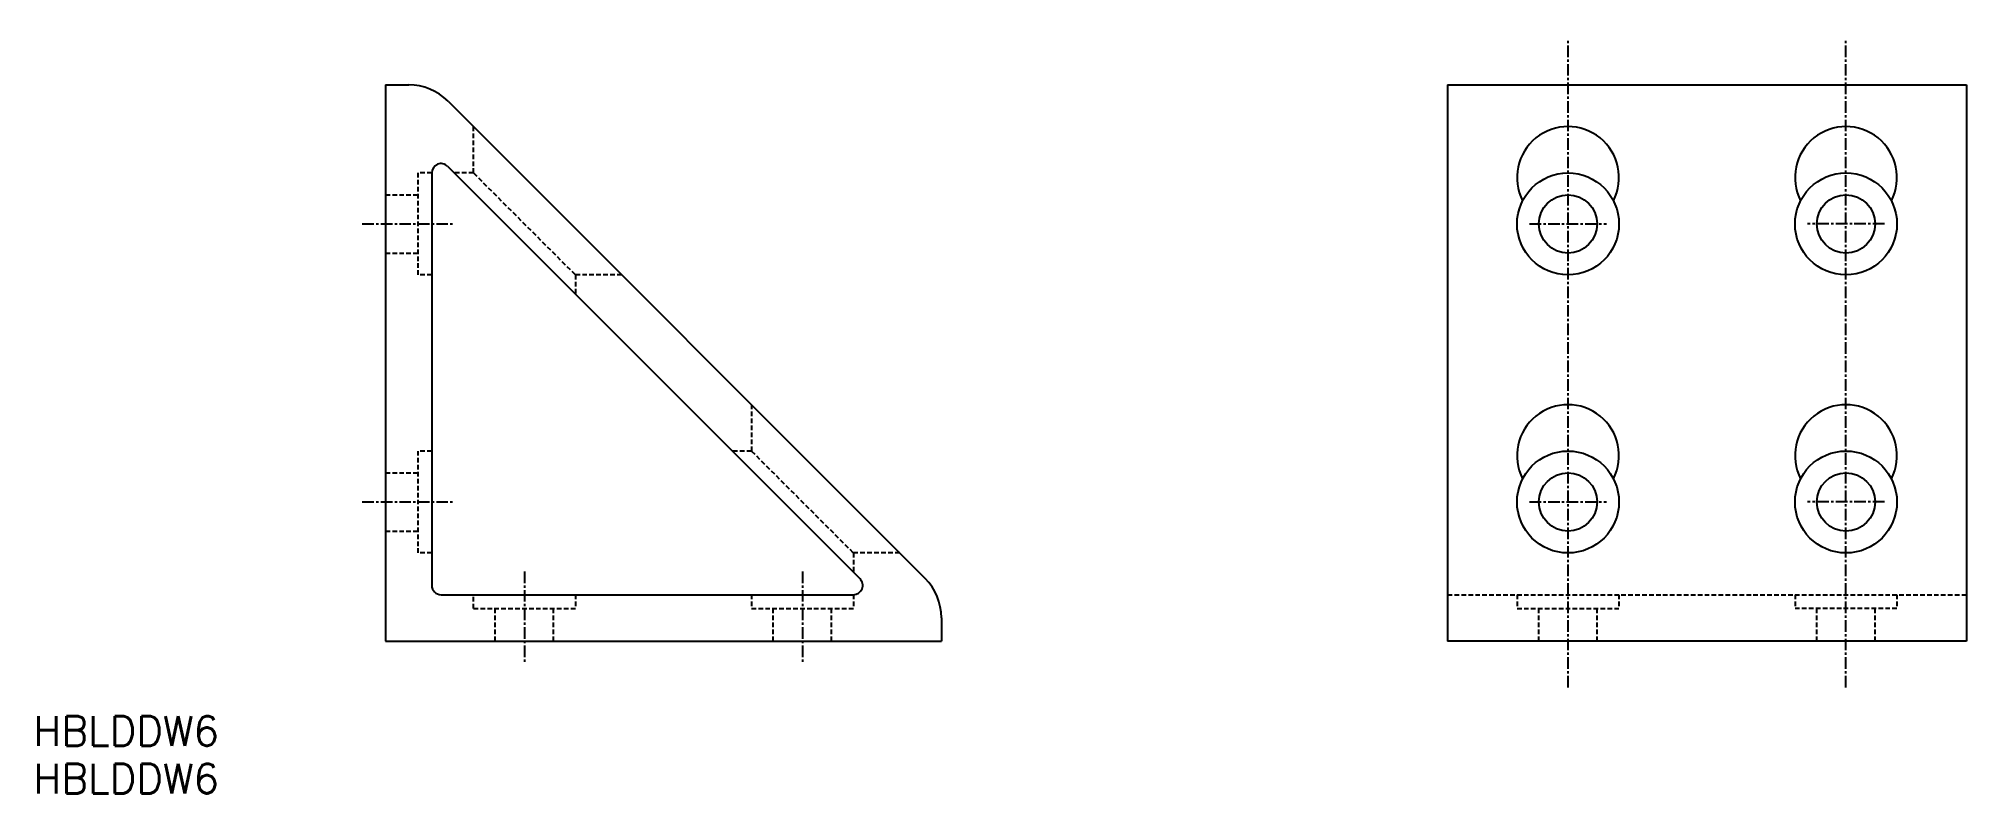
# Model space of a CAD drawing. Extents: x -37 to 171, y -16 to 65.
import ezdxf

# ---------------------------------------------------------------- set-up
doc = ezdxf.new("R2010")
doc.units = 0
doc.linetypes.add('CENTER', pattern=[2, 1.25, -0.25, 0.25, -0.25])
doc.linetypes.add('DASHED', pattern=[0.75, 0.5, -0.25])
doc.layers.get('0').update_dxf_attribs({"linetype": 'CONTINUOUS'})
doc.layers.add('CENTER', color=1, linetype='CENTER')
doc.styles.get("Standard").update_dxf_attribs({"font": 'txt.shx', "bigfont": 'bigfont.shx'})

msp = doc.modelspace()

# ---------------------------------------------------------------- linework, layer by layer
at = {"color": 7, "linetype": 'CONTINUOUS'}
for p, q in [((0, 60), (0, 0)), ((0, 60), (2.51, 60)), ((114.63, 60), (114.63, 0)), ((114.63, 60), (170.63, 60)), ((170.63, 60), (170.63, 0)), ((6.76, 58.24), (58.24, 6.76)), ((5, 50.51), (5, 6)), ((6.71, 51.22), (51.22, 6.71)), ((6, 5), (50.51, 5)), ((60, 2.51), (60, 0)), ((0, 0), (60, 0)), ((170.63, 0), (114.63, 0))]:
    msp.add_line(p, q, dxfattribs=at)
at = {"color": 3, "linetype": 'DASHED'}
for p, q in [((9.5, 50.5), (9.5, 55.5)), ((3.5, 50.5), (3.5, 39.5)), ((5, 50.5), (3.5, 50.5)), ((9.5, 50.5), (7.43, 50.5)), ((9.5, 50.5), (20.5, 39.5)), ((0, 48.15), (3.5, 48.15)), ((0, 41.85), (3.5, 41.85)), ((5, 39.5), (3.5, 39.5)), ((25.5, 39.5), (20.5, 39.5)), ((20.5, 39.5), (20.5, 37.43)), ((39.5, 25.5), (39.5, 20.5)), ((3.5, 20.5), (3.5, 9.5)), ((5, 20.5), (3.5, 20.5)), ((39.5, 20.5), (37.43, 20.5)), ((39.5, 20.5), (50.5, 9.5)), ((0, 18.15), (3.5, 18.15)), ((0, 11.85), (3.5, 11.85)), ((5, 9.5), (3.5, 9.5)), ((55.5, 9.5), (50.5, 9.5)), ((50.5, 9.5), (50.5, 7.43)), ((9.5, 3.5), (9.5, 5)), ((20.5, 5), (20.5, 3.5)), ((39.5, 5), (39.5, 3.5)), ((50.5, 5), (50.5, 3.5)), ((114.63, 5), (170.63, 5)), ((122.13, 5), (122.13, 3.5)), ((133.13, 5), (133.13, 3.5)), ((152.13, 5), (152.13, 3.5)), ((163.13, 5), (163.13, 3.5)), ((9.5, 3.5), (20.5, 3.5)), ((11.85, 0), (11.85, 3.5)), ((18.15, 0), (18.15, 3.5)), ((39.5, 3.5), (50.5, 3.5)), ((41.85, 0), (41.85, 3.5)), ((48.15, 0), (48.15, 3.5)), ((122.13, 3.5), (133.13, 3.5)), ((124.48, 0), (124.48, 3.5)), ((130.78, 0), (130.78, 3.5)), ((163.13, 3.5), (152.13, 3.5)), ((154.48, 0), (154.48, 3.5)), ((160.78, 0), (160.78, 3.5))]:
    msp.add_line(p, q, dxfattribs=at)
at = {"color": 7, "linetype": 'CONTINUOUS'}
for centre, radius in [((127.63, 45), 5.5), ((157.63, 45), 5.5), ((127.63, 45), 3.15), ((157.63, 45), 3.15), ((127.63, 15), 5.5), ((157.63, 15), 5.5), ((127.63, 15), 3.15), ((157.63, 15), 3.15)]:
    msp.add_circle(centre, radius, dxfattribs=at)
for centre, radius, start, end in [((2.51, 54), 6, 45, 90), ((127.63, 50), 5.5, 332.9643, 207.0357), ((157.63, 50), 5.5, 332.9643, 207.0357), ((6, 50.51), 1, 45, 180), ((127.63, 20), 5.5, 332.9643, 207.0357), ((157.63, 20), 5.5, 332.9643, 207.0357), ((50.51, 6), 1, 270, 45), ((54, 2.51), 6, 0, 45), ((6, 6), 1, 180, 270)]:
    msp.add_arc(centre, radius, start, end, dxfattribs=at)
at = {"layer": 'CENTER', "color": 1, "linetype": 'CENTER'}
for p, q in [((127.63, -5), (127.63, 65)), ((157.63, -5), (157.63, 65)), ((-2.5, 45), (7.5, 45)), ((123.48, 45), (131.78, 45)), ((161.78, 45), (153.48, 45)), ((-2.5, 15), (7.5, 15)), ((123.48, 15), (131.78, 15)), ((161.78, 15), (153.48, 15)), ((15, 7.5), (15, -2.5)), ((45, 7.5), (45, -2.5))]:
    msp.add_line(p, q, dxfattribs=at)

# ---------------------------------------------------------------- texts
at = {"color": 7, "linetype": 'CONTINUOUS'}
for p in [(-37.99, -11.3), (-37.99, -16.44)]:
    msp.add_text('HBLDDW6', height=3.2, dxfattribs=at).set_placement(p)

doc.saveas('drawing.dxf')
